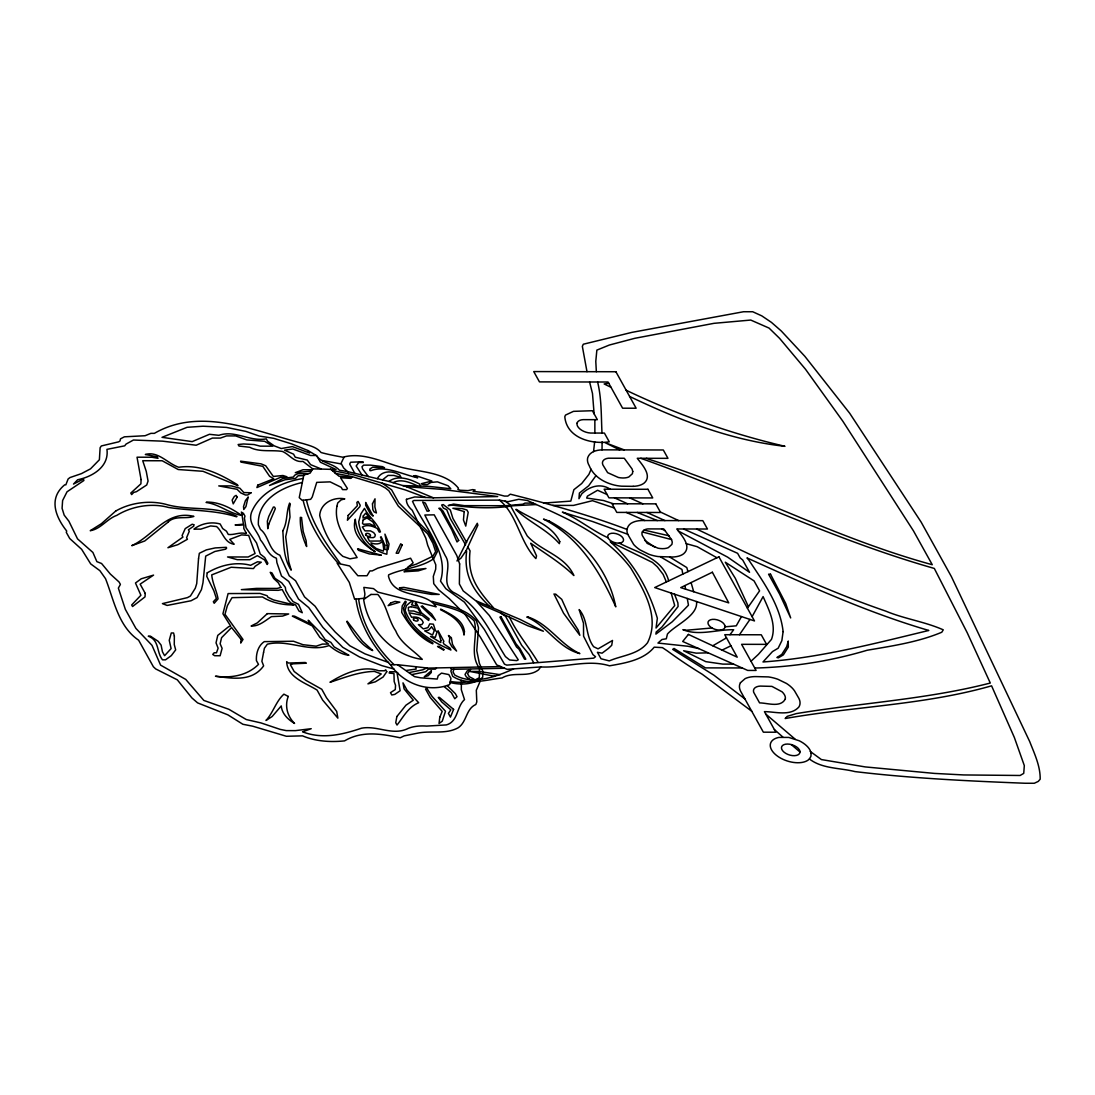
<?xml version="1.0" encoding="UTF-8"?>
<svg xmlns="http://www.w3.org/2000/svg" width="1095" height="1095" viewBox="0 0 1095 1095"><rect width="100%" height="100%" fill="white"/><g stroke="black" fill="none" stroke-linecap="round" stroke-linejoin="round"><path stroke-width="1.5" d="M461.392 680.392L461.324 689.768L464.513 699.596C456.437 706.809 458.299 721.605 446.349 724.917L426.667 726.094A38.653 21.216 18.1 0 0 406.409 729.243C391.408 735.361 376.844 725.328 361.555 728.189C342.461 734.622 322.341 739.522 302.603 731.816L311.213 728.695L295.39 730.639L286.233 730.611L280.128 729.366L260.966 722.919L246.307 719.552L228.828 709.273L203.834 700.43L185.78 679.447L160.582 665.117L152.013 645.366L135.903 628.393L125.336 609.34L118.356 588.111L120.409 584.415L119.068 582.006L110.335 574.067L101.575 563.501L96.88 561.653L92.911 552.469L77.526 538.863L68.889 521.206L64.181 515.129L62.086 508.313L62.607 500.524L67.041 491.792L83.863 480.513L83.48 479.008L73.516 484.058L77.635 479.747C92.322 476.804 109.295 466.798 106.94 449.361L124.707 445.829L126.021 444.105L133.426 440.026L162.566 441.162L196.183 445.227L212.403 438.068L220.423 438.082L226.514 435.906L235.671 435.919L246.799 439.93L264.593 441.285L272.778 446.171L260.186 446.158L254.095 444.543L243.487 443.981L238.121 444.515L238.984 446.048L249.66 447.253C259.542 452.454 271.669 449.703 282.442 451.441C289.545 454.466 294.144 462.72 302.973 461.406L312.718 468.852L336.083 469.495L320.397 462.227L316.975 456.081M594.653 441.737L593.558 451.605M594.872 433.045L594.859 419.659M450.935 668.142L451.592 669.332L504.617 668.279M405.451 569.496L413.143 562.816L410.584 558.204L377.624 568.223L372.19 570.906L369.905 570.906L367.017 575.751L357.846 575.737L349.647 565.964L337.178 563.254L349.291 582.389L354.643 599.252L364.252 598.226L364.909 594.065L363.841 587.399L373.491 588.604L377.816 592.094L436.138 606.822C425.366 590.027 394.159 599.266 388.479 576.257L388.629 574.861C403.07 568.264 420.275 568.045 433.716 558.737L437.37 551.62L434.66 543.271L428.692 532.512L398.867 502.92L391.599 489.835L382.264 483.196M602.031 449.881L602.099 441.819M390.422 664.692C403.206 683.485 428.241 693.162 449.689 684.567L450.962 678.421L448.827 674.575L441.504 673.124L438.178 675.724L437.233 679.064L420.644 677.832L414.54 676.628L397.512 664.706L390.422 664.692C372.943 646.885 359.447 624.082 355.93 599.116M453.891 669.305L453.043 671.947L454.74 675.026C472.794 685.347 496.199 676.792 513.623 668.867M246.334 533.333L243.829 528.57L243.87 524.984L235.083 524.957L243.418 524.149L242.091 515.416C229.539 513.719 219.068 504.124 206.093 502.468L206.859 502.085C219.383 501.989 230.415 507.82 240.366 514.527L242.652 514.527L241.311 512.104L243.405 513.309L244.965 516.128L244.404 518.127L246.046 527.776L256.531 542.942L260.254 554.043L264.661 557.506L267.892 563.309L267.153 564.527L264.607 559.928L257.339 555.671L249.865 559.709L237.273 559.682L227.541 556.958L248.154 556.999L255.08 553.509L248.674 535.4L241.598 534.88L229.745 539.397L234.152 544.27C224.16 542.709 223.093 532.225 216.605 526.544L210.623 525.942L200.782 529.145L193.924 529.131C201.193 523.424 211.294 521.494 220.136 523.971L222.696 528.57L226.487 531.226L228.28 534.47C234.207 535.181 239.641 531.855 245.595 533.552L246.389 533.169M595.981 475.654L588.658 485.797L579.392 493.051L578.954 498.704L581.787 493.818C589.74 486.207 600.662 482.922 610.271 489.219M480.212 681.158L476.311 690.247L476.804 701.868L475.86 704.482C465.895 708.739 466.853 722.139 458.08 727.819C445.788 734.512 431.704 730.529 418.523 732.979L404.123 735.895L400.209 737.797C381.566 733.896 362.226 730.42 344.569 740.877C330.43 742.342 315.743 741.424 302.521 735.854L286.397 736.278L252.644 726.177L242.885 724.274L227.869 714.843L197.606 702.894L191.858 697.898L177.335 679.844L155.654 668.908L153.355 666.718L138.641 640.205C118.15 626.34 113.866 599.8 105.544 578.694L99.878 570.673L90.693 563.898L81.66 549.334L69.71 538.507L66.289 532.362L66.713 531.034C55.722 517.155 48.016 498.485 64.701 484.825L65.837 484.839L68.109 479.008L69.984 477.557L81.441 473.629L90.515 468.852L99.385 459.763L100.124 447.718L101.342 445.952L118.671 441.832L120.039 440.957L120.491 438.835L124.392 436.823L145.087 435.728L150.918 433.346L154.354 433.36C201.384 406.245 255.395 431.403 303.151 443.584C309.611 445.624 316.537 447.047 321.109 452.536C328.582 454.589 336.425 456.026 343.926 457.409L344.35 456.834C362.445 452.605 380.143 460.858 397.061 466.073C417.14 472.492 443.981 470.59 458.408 488.137L457.902 489.424L460.297 490.259L468.03 490.615L472.67 489.602L475.107 489.999L473.122 491.381L495.912 493.872L504.439 496.076L507.779 496.09L510.311 494.187C549.17 503.905 589.165 515.102 627.065 529.46M591.122 469.29L588.905 474.395L581.719 483.511L573.876 489.698L570.81 501.099L543.531 503.111M451.592 669.332L450.839 671.03L452.673 676.313C467.346 686.086 486.098 679.762 502.085 677.942C513.528 671.084 527.749 678.161 538.562 669.825L540.711 666.937C563.569 668.155 587.454 658.957 609.545 665.815C625.149 663.064 643.668 660.107 654.208 647.172L662.434 647.624L667.293 650.882A348.224 191.187 18.1 0 0 702.265 674.274L751.745 711.244M466.196 550.566L477.872 525.217L477.283 523.287L468.29 538.48L456.985 560.982L460.927 558.217L466.196 550.566L466.621 551.332C463.623 574.82 473.026 590.575 489.082 605.877M739.44 634.744L749.965 619.428M752.114 616.663L763.105 596.597C768.854 609.819 776.834 624.78 771.482 639.384L758.438 654.331L750.992 661.257M312.718 468.852L310.159 473.095L303.821 475.066L299.236 497.636L302.206 500.36L310.651 499.334L312.253 496.979L316.729 482.375L330.129 481.868L341.216 487.316L342.502 489.616L346.554 489.629L347.389 488.452L340.518 477.735L350.701 478.378L351.851 477.475L338.93 476.161L330.485 469.057M741.479 616.581L736.251 625.834L724.972 626.833M747.406 608.177L759.588 590.862L754.044 580.884L725.287 562.2L735.306 578.297L748.419 606.712M343.926 457.409L341.065 463.322L343.625 467.935L347.471 471.575L388.985 481.444L406.368 486.645L433.469 497.828L497.691 496.528L441.956 489.383L406.368 486.645M729.982 634.717L733.664 629.762C717.088 629.296 698.774 636.291 682.883 629.666L686.524 630.227L712.078 627.969M377.378 478.679C381.594 470.234 392.79 470.508 399.771 475.079L401.057 477.393L393.776 475.435L388.054 475.422L382.483 479.897M436.467 668.114L435.345 669.141L428.487 669.127L425.75 671.741L411.884 674.588M726.505 637.865L712.777 645.776M730.899 645.804L722.07 650.115M388.985 481.444C397.882 474.532 410.461 479.24 419.358 483.908L420.494 485.961M644.12 530.089L644.928 529.665A11.949 6.556 18.1 0 1 647.939 528.912L663.775 528.94L671.591 539.684L672.262 542.148L671.906 544.393L668.306 547.664A15.207 8.349 18.1 0 1 657.903 548.171L647.131 543.339L642.382 535.606A12.524 6.871 18.1 0 1 642.135 532.485L642.437 531.787A12.223 6.707 18.1 0 1 644.12 530.089L669.018 535.77M426.79 667.936L422.821 669.798L409.243 672.563M393.091 482.662C401.044 478.364 409.968 482.539 417.469 485.824M406.437 499.32L414.731 496.952L433.469 497.828M408.312 566.745L416.36 564.117L432.867 556.219L435.646 551.62L432.908 543.271L427.611 533.744L398.293 506.109L388.876 490.779L385.413 487.987L380.047 485.085L352.234 476.64L335.166 473.314M398.334 673.315L397.184 673.671L400.127 690.753L394.789 694.394L391.777 694.969L390.504 692.656L395.295 689.549L395.541 685.333L394.173 681.528L393.967 673.576L389.163 673.055L389.697 671.769L396.568 671.783M302.316 482.484C281.743 487.07 256.983 500.155 258.393 524.806L260.432 529.391C269.233 536.016 268.453 550.853 279.827 555.192L289.231 575.819L295.582 580.761L304.533 596.898L315.1 606.219L324.517 619.962L335.125 631.952L349.839 645.776L364.95 653.838L388.506 662.489M303.137 478.474C282.565 481.827 259.789 491.942 251.467 512.446C247.73 523.643 257.53 530.582 260.487 539.972C265.715 545.967 268.042 555.576 276.378 558.176L276.884 562.597L281.497 575.997L288.738 581.459L298.552 599.129L308.735 607.588L322.943 627.435L342.762 647.323L359.516 656.959L381.84 665.623L393.981 669.045M708.232 652.839L696.187 653.154L683.595 650.745L705.796 661.654L722.755 664.104L733.568 664.131M406.478 670.441L416.196 669.045L415.498 666.691M540.711 666.937L507.081 669.332L496.706 664.898L480.431 637.249L465.539 615.048L449.456 598.814L438.493 589.685L433.729 583.662L433.305 576.394L435.7 569.14L435.796 564.842L427.707 545.31L425.845 538.247L412.254 510.297A23.556 12.935 18.1 0 1 406.437 499.334M402.85 485.578L428.008 486.303L450.784 488.753L448.047 485.756L437.384 481.841L430.91 482.443L427.31 484.551L423.697 484.537L421.301 483.703L431.868 481.033L415.826 475.627L413.65 475.805L417.674 477.79C402.905 474.71 385.563 465.019 370.753 470.699L369.823 470.494L369.836 469.057L372.56 467.264L384.55 467.757L382.36 466.634L370.37 465.129L363.649 465.142L361.993 466.703L362.637 468.961L368.358 476.544M500.661 666.581L428.254 668.101L397.512 664.706M348.429 473.752L347.471 471.575L339.436 470.22C333.195 463.158 322.039 463.623 316.304 455.506L310.583 455.493L292.789 448.991L284.467 450.168L293.556 454.151L295.253 457.217L307.257 460.064L310.569 464.65L320.986 468.865M312.171 469.755L303.014 469.741L295.321 472.657L311.336 471.151M308.037 473.752L297.744 473.724L294.623 475.257L293.433 477.037L283.003 478.433L269.534 485.468L285.029 479.761L295.527 478.419L298.141 475.75L303.712 475.6M499.443 500.114L413.924 500.47L412.528 501.346C423.354 525.34 449.566 553.098 440.491 581.075L445.829 588.686L464.389 602.127L484.414 629.598L504.48 664.159L506.793 665.13L593.695 658.15L595.543 656.699L592.929 654.605L583.58 636.181L583.498 623.219L579.145 609.573C588.439 620.071 585.127 635.552 593.613 646.693L598.062 648.856L612.502 640.452L611.722 645.297L608.437 648.418L602.099 653.167L597.432 652.291L601.018 658.752L609.258 660.901C622.165 655.316 638.221 654.577 647.515 642.779C660.394 617.183 643.792 589.712 630.665 567.922C605.33 533.949 564.815 517.497 527.311 500.47L518.688 499.293L507.97 501.688L499.443 500.114C517.648 514.992 519.591 542.025 535.879 558.601L536.536 555.89L530.733 543.202C545.419 553.769 560.914 562.816 573.876 575.546C564.952 555.466 540.998 551.196 527.242 535.961L509.764 504.466L505.082 501.154M533.073 503.111L525.066 503.098L522.726 504.234L505.52 505.726L464.307 505.644L453.563 504.07L448.183 505.603L452.782 505.137C472.397 508.094 493.954 508.901 513.404 505.739L536.235 504.562M552.797 505.384L573.41 505.425L592.505 500.689L614.363 508.012M434.441 603.769C448.129 607.396 464.006 610.298 474.286 621.057C478.392 636.277 468.947 654.18 479.583 668.374L479.281 677.654C470.864 683.28 459.886 682.869 450.332 681.501M698.583 648.541L687.92 646.255L657.958 643.052L661.996 639.507L666.308 638.782L667.444 634.046C675.314 624.916 698.446 615.677 696.516 601.538M742.15 667.95L705.44 667.882L674.041 648.473L672.672 649.362L713.926 675.204L744.928 698.938M754.729 667.977L756.946 667.977C794.327 666.855 831.283 660.928 867.13 650.252C892.261 645.954 918.24 642.135 941.782 632.239L943.26 629.83C924.769 621.631 904.429 618.921 885.745 611.106C820.579 588.754 758.657 558.601 696.571 529.008M633.184 486.331L621.714 486.194A25.363 13.92 18.1 0 1 609.285 483.538C600.635 480.445 592.655 474.477 589.233 465.703A25.965 14.262 18.1 0 1 587.755 457.559C590.096 451.003 598.157 449.675 604.262 449.853L663.31 449.977L667.964 458.34L637.29 458.285C641.903 464.526 652.729 475.682 644.134 483.1A24.227 13.304 18.1 0 1 633.197 486.331M322.094 460.489L341.421 463.965M500.278 674.698L478.898 671.44L469.741 671.427L495.008 676.354M332.401 470.521L353.151 474.696L405.301 489.93L425.407 497.445M431.868 601.292C447.335 606 465.348 607.876 476.476 620.988L478.515 627.805L476.763 650.567L479.35 663.269L483.018 671.673L482.676 677.34C473.752 684.703 460.872 685.224 450.113 682.527M671.522 539.575L642.368 531.951M686.236 543.654L697.159 546.692L716.951 557.752M364.252 598.226L365.087 598.472M613.378 503.768L603.441 500.497L586.66 498.047L587.454 496.117L597.596 490.259L607.109 494.543M466.621 542.367L452.906 518.373L450.332 510.037L443.242 504.562L441.668 505.014L443.379 508.08L446.746 509.681L450.415 518.838L465.58 544.79M627.709 534.264C625.56 529.651 628.188 524.163 632.814 522.383A24.692 13.564 18.1 0 1 643.764 520.536L702.812 520.659L707.466 529.022L676.792 528.967C681.418 535.209 692.245 546.364 683.636 553.783A24.227 13.304 18.1 0 1 672.7 557.013L658.15 556.575A25.418 13.948 18.1 0 1 648.787 554.221L640.219 549.991A26.444 14.509 18.1 0 1 633.676 544.489L627.709 534.264L592.546 521.521L562.365 512.131C578.625 518.948 592.067 530.651 608.081 537.782M626.272 512.419L644.763 520.536M624.218 449.894L605.111 442.667L619.66 449.894M646.433 458.299L649.965 459.64C745.873 489.903 835.088 538.192 932.256 564.719L913.49 530.911L842.849 421.233L805.537 369.302L779.572 338.341L769.046 328.076L750.746 320.055L714.008 323.326L634.84 338.3L609.381 345.021L596.857 350.113L595.789 361.364L596.351 371.698M608.724 383.223L604.153 383.948L610.996 387.301M640.78 458.299C739.303 493.229 833.555 539.862 934.309 568.428L967.241 632.773L990.291 683.034C926.808 699.404 860.875 702.908 796.339 713.598L787.209 716.363L785.17 718.525C853.717 706.453 924.262 705.084 991.577 685.826L1014.34 737.441L1024.318 765.597L1023.729 773.385L1020.116 775.479L963.805 774.945L934.446 773.412L865.201 766.911L821.401 759.574L810.341 751.498M637.276 512.446L657.342 520.563M308.078 450.579L291.776 443.94L273.654 438.328L259.077 436.002L245.951 431.416L226.405 427.392L203.027 426.215L187.094 427.31L162.019 437.329L192.186 441.627L209.446 434.304L218.904 435.317C234.809 429.705 249.838 441.942 266.263 438.862L267.563 441.203L274.188 445.843L281.264 448.539L292.392 446.596L309.652 453.084L308.078 450.579L316.304 455.506M500.839 613.132L482.443 605.179L476.859 601.141L520.303 619.524L543.38 631.226L527.872 625.792L500.839 613.132L505.63 616.417L521.713 645.393L529.145 654.481L533.689 662.68M629.666 497.883L642.929 503.823M614.473 497.855L627.654 503.796M646.899 512.46L664.939 520.577M683.595 528.981L737.619 553.317L740.179 557.903L742.725 560.024L749.541 572.315L727.6 557.122L678.421 531.061M626.162 390.244C676.902 414.471 730.187 433.593 784.978 446.308C730.488 440.354 678.708 419.823 629.598 396.445M660.312 511.981L678.681 520.604M619.222 543.106C637.399 552.756 662.762 557.971 668.689 580.87M661.708 528.94L665.267 530.705M474.121 679.201L469.221 676.683L467.524 673.617L470.563 669.579L467.195 670.92L464.992 674.506L466.265 676.806L470.083 679.516M669.634 556.985L686.798 567.566L687.961 571.645M644.654 540.287L655.029 547.349M660.408 556.808L681.966 569.468L682.815 574.108M765.802 714.104L795.079 739.111M799.911 751.923L791.288 744.586M809.369 758.958C822.263 768.936 839.906 767.759 854.99 771.592C911.464 778.353 968.322 781.009 1025.125 783.253L1034.282 783.267L1038.252 781.419L1040.182 779.202C1040.401 766.035 1034.405 753.634 1029.711 741.589L951.432 576.695L921.169 522.151L849.72 413.294L804.866 356.34L781.282 330.991L771.469 322.409L761.805 315.88L752.717 311.746L743.56 311.733L631.979 332.36L583.293 344.227L582.348 346.362L586.988 371.684M774.384 729.571L782.857 737.044M444.187 686.633L451.4 692.656L454.781 698.747L457.026 696.68L455.315 693.614L447.13 685.552M394.077 664.706C375.763 647.159 361.966 624.246 358.599 598.828M337.725 562.734C321.957 544.858 308.694 523.629 303.096 500.251M340.162 563.419C326.337 543.873 311.664 523.561 306.422 499.854M538.097 662.379C528.995 647.035 517.168 633.567 509.503 617.183M467.935 547.076L470.07 550.908C467.017 576.641 478.063 590.219 493.462 607.78M362.007 475.025L356.176 465.977L358.749 462.501L363.335 462.514L362.91 461.734L350.646 462.227L349.675 464.088L354.794 473.314M674.506 594.188L677.887 602.852L678.092 606.493L661.969 627.011L656.192 632.02L655.905 634.114L672.248 621.768L688.468 605.207L687.236 598.445M666.39 581.979L663.118 574.369L657.274 566.758L652.456 562.447L610.216 541.765C633.416 561.94 648.733 589.22 657.356 618.278L656.042 628.024L674.712 605.562L671.167 593.066M691.082 582.581L693.71 591.738M589.589 381.991L592.491 393.502L594.12 413.828M597.624 382.004C601.702 398.908 601.128 415.758 601.99 433.059M684.895 585.592L685.552 589.137M193.774 524.71L193.76 526.147L188.422 529.788L189.271 531.321L186.574 537.741L187.437 539.274L177.91 544.653L167.918 547.733L182.933 537.097L182.085 535.564L185.247 528.598L192.214 524.231L193.774 524.71M403.576 608.355C405.218 623.685 420.836 635.086 432.922 643.135L432.771 643.819C419.317 637.632 408.777 624.999 401.673 612.324L402.207 605.973L405.273 601.196L406.19 601.921L403.576 608.355M174.351 635.99L174.269 644.599L175.679 649.882L171.313 655.631L165.509 659.833L162.498 659.833C156.325 652.155 159.583 640.096 148.263 636.209L150.357 636.127L158.159 641.314L161.102 645.119L162.471 651.84L164.606 655.686L171.107 648.582L169.246 640.342L171.285 632.978L173.571 632.978L174.351 635.99M372.478 503.796L372.847 509.613L374.134 511.926L376.406 512.953L374.873 506.93L375.024 498.814L372.478 503.796M459.64 563.925L459.38 584.005L463.212 590.917L476.38 601.264L489.314 615.458L518.263 659.833L516.73 660.613L509.64 659.97L505.438 656.603C490.765 633.348 479.131 604.837 453.043 592.19C439.766 583.101 453.001 567.1 445.282 555.712L424.819 515.02L434.209 514.842L456.807 555.576L459.64 563.925M577.079 423.122L577.024 424.668A11.059 6.077 18.1 0 0 590.602 433.045L604.399 433.072L609.258 441.832C591.409 444.529 566.662 437.959 564.801 416.73L565.499 415.087L573.479 411.35L592.395 410.721L597.364 419.672L583.156 419.645A11.059 6.077 18.1 0 0 577.079 423.122M384.851 545.146L384.715 549.197L387.124 549.991L386.836 554.234C371.848 550.662 360.214 536.988 358.708 521.74L360.98 513.719L364.484 508.367C368.673 516.977 377.282 522.685 380.43 531.924L379.294 532.129L377.282 528.502C372.847 526.134 367.003 524.122 362.336 527.037L364.963 530.87L370.452 530.87L373.696 532.594L375.339 534.853L374.764 536.851L373.231 537.631L367.619 537.467L369.467 541.081L380.17 541.026L381.717 539.397L380.471 537.139L381.115 536.755L384.851 545.146M141.063 479.528L140.913 483.812L130.798 493.065L131.646 494.598L133.713 492.449L136.492 491.655L146.716 484.989L148.058 481.047L146.251 471.356L142.733 460.721L162.197 460.762L178.198 469.522L203.027 471.302L237.985 485.756L237.396 484.702C219.657 473.752 200.18 464.143 178.731 467.25C167.521 463.5 158.2 450.798 145.348 454.48L157.16 456.793L158.008 458.326L151.918 457.231L137.026 457.204L141.063 479.528M440.874 640.424L440.765 642.56L430.54 636.428L435.345 637.304L437.056 632.007L435.454 630.569L433.36 624.191L429.815 623.876L427.912 627.627L423.354 628.927L418.399 624.643L421.821 624.656L423.259 622.521C421.671 617.772 416.045 616.307 411.583 617.265L409.078 612.762L422.054 615.308L428.692 620.482L429.076 618.784L421.383 612.735L416.086 602.756L415.197 603.044L416.401 606.096L411.528 604.837L412.924 602.387L412.5 601.634L410.529 602.045L406.464 605.562L405.123 610.243C412.035 630.241 432.388 641.93 450.921 649.978L449.84 648.035L444.009 644.12L443.16 642.587L443.886 641.369L438.041 630.679L440.874 640.424M198.523 558.82L196.73 583.567L195.293 588.22L190.421 596.022L187.423 597.624L162.43 603.619L167.124 605.439L191.036 600.758L197.059 597.583L201.466 589.575L202.972 582.773L205.696 556.096L214.907 551.469L225.721 549.17L226.638 548.047L226.241 547.322L215.181 547.924L206.394 549.868L199.331 553.276L198.523 558.82M282.811 530.788C283.783 544.078 283.482 558.601 291.215 570.139L288.765 561.817L285.685 536.769L290.011 517.073L289.409 508.313L290.312 504.234L289.586 503.111C286.028 512.186 287.725 522.096 282.811 530.788M387.192 545.419L387 548.978L388.095 549.539L389.04 544.023L384.92 534.114L387.192 545.419M725.013 626.094L724.945 627.394A8.856 4.859 18.1 0 1 712.954 628.489L711.066 627.367A8.856 4.859 18.1 0 1 712.503 619.359A8.856 4.859 18.1 0 1 725.013 626.094M799.952 751.389L799.856 752.799A9.595 5.27 18.1 0 1 789.988 755.139A9.595 5.27 18.1 0 1 781.46 747.858A9.595 5.27 18.1 0 1 789.851 744.244L792.26 744.833A9.595 5.27 18.1 0 1 799.952 751.389M811.121 753.237L810.916 756.344L809.356 758.999A21.202 11.648 18.1 0 1 777.683 756.275A21.202 11.648 18.1 0 1 778.86 737.414L788.783 737.428L799.24 740.781A21.202 11.648 18.1 0 1 809.917 749.897L811.121 753.237M145.238 593.367L145.005 596.898L132.55 606.52L131.687 604.974L140.899 595.256L135.479 583.005L141.241 578.776L153.574 575.108L140.133 584.141L145.238 593.367M336.89 506.369C333.469 525.805 348.046 541.888 357.121 557.588L350.017 558.833L342.844 556.356C330.567 545.83 323.436 530.924 319.699 515.43C320.506 503.084 333.605 496.637 344.802 498.868L341.092 499.909L337.712 502.988L336.89 506.369M431.375 670.797L431.238 672.576L428.077 675.779L424.271 676.737L431.375 670.797M449.744 637.824L449.292 642.026L451.879 646.693L456.574 651.032L452.509 644.353L451.332 637.687L448.457 635.524L449.744 637.824M439.793 717.184L439.04 723.48L442.27 721.14L445.487 711.244L432.019 696.338L426.667 688.057L425.558 689.097L430.253 697.556L442.188 711.394L439.793 717.184M355.314 519.372C350.852 533.908 363.992 545.091 375.161 551.716C363.759 544.393 356.6 532.471 355.314 519.372M464.444 631.582L464.006 635.073C462.46 622.247 451.332 615.02 440.587 609.751L440.724 609.08C450.237 614.144 463.007 619.414 464.444 631.582M207.229 572.836L206.75 576.312L213.881 590.889L216.386 598.486L213.347 601.73L214.196 603.277L218.056 598.883C216.632 590.52 212.457 583.224 211.732 574.889L231.182 567.251L253.465 568.579L255.19 566.266L261.267 562.214L257.503 561.79L250.632 565.307C235.589 561.379 220.341 565.157 207.229 572.836M783.103 631.596L781.857 640.643L778.175 648.185L772.468 651.593L762.996 661.969C819.224 657.999 874.193 643.627 928.793 630.46C866.09 612.119 806.467 584.703 746.982 557.916L748.829 560.038C763.27 581.801 780.215 605.07 783.103 631.596M453.604 709.396L450.456 717.102L448.402 713.379L450.825 709.847L441.791 702.004L438.301 697.433L439.396 697.378L453.604 709.396M464.171 511.557L463.459 520.002L465.758 526.093L468.208 512.337L466.922 510.024L462.09 508.545L452.865 508.272L464.171 511.557M363.307 515.978L362.979 518.058L366.934 516.744L370.192 518.455L365.662 513.185L363.307 515.978M632.759 471.466L632.404 473.711L628.804 476.996A15.207 8.349 18.1 0 1 618.388 477.488L607.629 472.657L602.88 464.923A12.25 6.721 18.1 0 1 608.409 458.203L624.273 458.257L632.089 469.002L632.759 471.466M348.183 515.416L347.416 520.262L359.844 506.629L360.214 505.288L358.079 501.442L356.847 502.413L357.367 505.712L348.183 515.416M241.256 639.617L240.695 643.066L243.008 639.48L224.981 614.281L227.404 605.59L232.03 597.665L262.458 596.953C271.765 602.839 283.071 605.056 293.939 604.892L273.531 599.95L267.96 597.254L267.098 595.721L260.049 593.435L228.102 593.572L222.928 613.775L230.758 626.23L228.759 626.614L217.754 635.387L216.03 642.847L218.124 648.185L216.481 652.771L214.196 652.771L212.758 654.44L214.716 655.727L220.122 655.741L222.107 648.349L220.136 643.764L221.587 637.673L231.551 627.531L241.256 639.617M383.702 549.074L383.346 551.141L376.256 548.513L371.903 545.023L370.931 542.846C374.449 544.407 380.376 544.776 382.579 540.93L383.702 549.074M443.817 649.499L443.708 650.197L437.562 646.474L438.835 646.324L443.817 649.499M396.855 716.554L395.747 722.741L397.033 725.054C403.384 716.979 408.394 706.918 418.687 702.716L407.025 690.151L402.987 682.856L404.082 688.851L413.267 700.211L405.93 705.221L396.855 716.554M263.566 652.374L261.883 661.298L263.635 665.87C251.973 682.103 232.277 678.38 215.469 676.231C231.018 678.216 247.005 675.82 258.502 664.378L256.422 660.627C255.97 653.605 258.187 645.667 264.292 641.629L293.46 641.232L302.959 644.695L316.154 646.173L322.354 644.079L328.582 644.079L319.849 637.372L312.28 625.916L292.351 616.157L294.555 616.157L310.843 624.054L308.201 620.235L319.932 632.007L325.256 639.658L330.841 642.341L334.139 646.912L348.908 655.262C341.613 654.55 334.728 650.197 329.184 645.502C308.639 652.812 288.327 639.056 267.344 644.188L264.388 648.267L263.566 652.374M559.75 541.601L559.353 543.654C547.213 529.638 529.323 522.342 515.772 509.517L516.429 509.394C531.157 519.057 551.729 524.628 559.75 541.601M248.113 497.185L245.937 506.602L243.774 509.49L243.528 506.561L245.431 500.607L248.113 497.185M288.245 696.434C284.508 705.946 287.396 716.404 294.582 723.439C288.136 719.716 281.88 713.694 281.251 705.933L272.176 716.5L265.989 720.483C273.216 712.626 276.077 701.142 283.906 694.162L288.245 696.434M363.17 519.988L362.472 523.396L363.472 524.286L369.823 523.903L375.421 526.572L372.834 521.891L366.976 518.003L363.17 519.988M268.809 523.971L267.755 528.734L267.358 521.152L268.754 516.484L273.353 507.067L274.489 507.067L275.351 508.614L268.809 523.971M431.526 626.956L428.569 630.145L424.668 630.884L432.525 635.1L434.304 630.569L431.526 626.956M788.222 641.287L786.716 646.639L781.775 654.427L776.916 657.493L778.381 657.835L783.377 654.851L788.318 647.063L788.222 641.287M740.412 682.76L739.686 684.512A24.692 13.564 18.1 0 0 741.37 692.56L763.366 732.185L775.849 732.213L764.419 711.627C775.342 711.682 790.33 716.472 798.844 707.041A24.227 13.304 18.1 0 0 798.953 698.5L794.518 690.836A25.363 13.92 18.1 0 0 786.511 683.472L777.902 679.283A26.444 14.509 18.1 0 0 768.416 676.915L756.18 676.6A25.965 14.262 18.1 0 0 745.161 678.613L740.412 682.76M399.524 587.81L400.428 588.864L431.334 594.407L439.177 594.421L403.809 587.372L399.524 587.81M402.152 544.968L398.429 553.235L396.144 553.221L400.729 543.804L402.152 544.968M785.307 699.007C780.516 708.013 767.65 702.935 759.574 702.894L753.675 692.259A12.25 6.721 18.1 0 1 760.245 686.086L771.92 686.387L782.104 691.835A15.207 8.349 18.1 0 1 785.307 699.007M237.122 497.157L233.235 503.878L232.14 500.087L234.316 496.459L236.137 495.378L237.122 497.157M386.754 671.728L383.099 677.025L375.393 681.802L367.934 683.869L381.252 673.959L374.353 671.386C358.681 671.81 344.624 677.586 329.992 682.294C343.556 673.617 362.938 665.048 378.761 670.77L384.482 670.783L385.7 669.812L386.754 671.728M257.777 485.14L256.914 487.576L280.553 477.297L286.986 476.79L282.921 475.504L273.339 476.448L265.688 465.745L261.034 463.842L240.571 461.159L240.886 462.063L262.814 466.347L269.616 476.298L273.736 478.748L257.777 485.14M688.399 634.416L682.705 641.478L747.707 670.427L756.097 670.441L741.602 644.325L766.582 644.366L761.271 634.785L724.753 634.703L737.222 657.178L688.399 634.416M167.781 522.37L144.759 540.971L131.77 545.666C153.382 535.784 166.7 509.709 193.87 516.388C185.644 519.345 174.611 515.074 167.781 522.37M267.331 613.638L257.27 622.904L251.111 626.011C258.967 626.518 265.25 620.578 271.45 616.622L282.537 616.102L288.697 613.966L267.331 613.638M390.696 602.962L388.15 605.658L399.853 602.14L395.076 601.415L390.696 602.962M458.682 540.396L457.026 541.957L451.729 529.706L441.066 510.503L438.849 508.299L440.327 508.231L443.092 511.214L458.682 540.396M115.728 511.036L101.37 523.725L90.242 530.705C100.699 529.09 107.023 518.797 116.85 515.348C131.619 506.232 151.589 502.756 168.301 507.409C191.064 511.036 214.415 509.777 236.506 516.799L237.013 516.47C214.606 505.055 188.956 511.228 165.454 504.22C149.426 500.155 130.237 502.619 115.728 511.036M370.959 594.448L363.649 599.471C367.975 629.009 392.174 655.289 422.232 659.395C413.54 650.074 400.838 643.627 395.719 630.857C388.013 619.455 386.946 605.138 377.816 594.462L370.959 594.448M405.725 570.632L404.028 571.782L418.263 570.865L425.955 568.497L405.725 570.632M251.083 492.764L247.689 494.995L245.403 494.995L240.845 492.955L237.04 489.301L218.754 485.906L231.332 485.92L239.86 488.192L243.843 492.558L251.083 492.764M291.886 663.885L290.38 664.692L294.158 671.481L305.929 680.365L321.793 689.275L326.474 697.72L336.712 711.449L337.876 718.142L322.628 700.061L317.085 690.083C305.806 682.951 287.191 677.504 286.671 661.667L288.437 663.05L305.259 662.489L306.326 663.2L291.886 663.885M712.366 572.233L680.734 587.618L728.736 602.88L712.366 572.233M718.909 556.821L654.714 587.563L754.482 620.933L718.909 556.821M280.881 587.413L277.158 588.439L256.545 588.398L241.338 589.644L278.198 590.328L282.181 589.548L288.026 600.074L290.9 603.044L295.582 604.905L299.003 611.051L302.275 612.735L298.538 604.358L293.022 601.593L289.08 596.378L285.74 590.356L285.343 587.413L281.73 582.855L274.941 578.297L271.957 572.918L270.219 572.315L273.627 578.447L278.322 582.8L280.881 587.413M428.994 510.749L427.105 511.242L422.711 502.044L425.38 503.098L428.994 510.749M411.282 606.698L408.353 607.355L408.517 610.983L413.664 610.996L420.795 613.57L417.811 608.19L411.282 606.698M620.687 542.887L618.935 543.147A8.185 4.489 18.1 0 1 608.45 538.548L607.834 537.248A8.185 4.489 18.1 0 1 618.374 534.428A8.185 4.489 18.1 0 1 620.687 542.887M347.266 621.412L346.677 621.467C352.713 633.033 360.296 645.147 372.711 650.567L362.404 641.177L347.266 621.412M501.127 616.991L499.909 617.06L516.539 647.022L518.989 649.171L524.532 659.163L525.819 659.163L519.851 648.404L516.046 643.874L501.127 616.991M422.56 606.26L421.178 606.288L435.564 620.153L431.676 614.076L422.56 606.26M615.896 371.739L533.744 371.575L539.465 381.895L608.067 382.018L622.603 408.202L636.14 408.23L615.896 371.739M647.939 489.287L604.139 489.205L608.943 497.842L652.729 497.938L647.939 489.287M655.795 503.851L612.009 503.755L616.8 512.405L660.6 512.487L655.795 503.851M381.087 555.11L369.261 553.919L358.462 550.306L357.613 548.773L381.087 555.11M770.524 574.204L768.567 574.191L779.654 594.174L790.672 617.936L785.717 603.496L770.524 574.204M528.118 617.046L526.791 617.046C547.076 625.628 557.875 647.994 579.871 653.605C560.065 644.517 549.088 623.999 528.118 617.046M301.522 517.565L300.331 517.346C299.879 527.407 302.357 537.481 306.641 546.528L306.107 540.67L303.219 531.568L301.522 517.565M555.904 594.38L553.961 594.01L563.542 613.173L579.83 635.292L578.146 629.981L569.359 616.198L561.749 599.348L555.904 594.38M549.348 521.152L543.517 519.126C579.036 537.056 600.074 571.727 615.76 606.849C608.82 570.221 581.91 538.453 549.348 521.152M373.012 515.882L370.384 513.801L365.703 505.342L365.689 502.468L373.012 515.882M366.072 535.277A2.532 1.382 18.1 0 0 370.288 535.975A2.532 1.382 18.1 0 0 367.838 533.402A2.532 1.382 18.1 0 0 366.072 535.277M413.732 619.948A2.532 1.382 18.1 0 0 417.948 620.646A2.532 1.382 18.1 0 0 415.498 618.073A2.532 1.382 18.1 0 0 413.732 619.948"/></g></svg>
